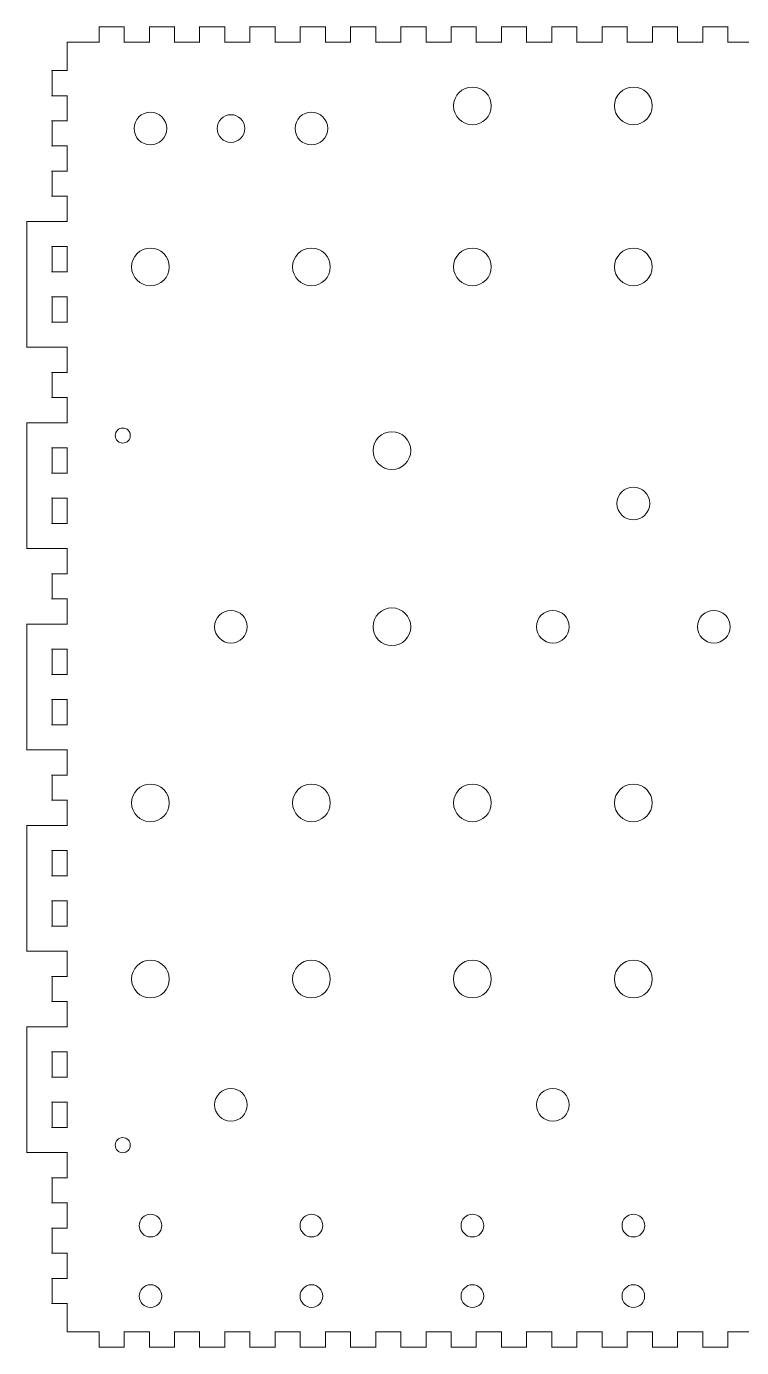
# Model space of a CAD drawing. Header units: centimetres. Extents: x -13.7 to 13.7, y -13.1 to 13.1.
# Drawn here: x -13.69 to 0.52, y -13.13 to 13.13 of the extents above; entities that cross this region are included whole.
import ezdxf

# ---------------------------------------------------------------- set-up
doc = ezdxf.new("R2010")
doc.units = ezdxf.units.CM
doc.header["$MEASUREMENT"] = 0
doc.layers.add('Layer 1', color=7, linetype='Continuous')

msp = doc.modelspace()

# ---------------------------------------------------------------- linework, layer by layer
at = {"layer": 'Layer 1', "color": 250, "lineweight": 20}
for points in [[(-12.25, 13.126), (-12.25, 13.126), (-12.25, 12.806), (-12.25, 12.806)], [(-11.75, 13.126), (-11.75, 13.126), (-11.75, 12.806), (-11.75, 12.806)], [(-11.25, 13.126), (-11.25, 13.126), (-11.25, 12.806), (-11.25, 12.806)], [(-10.75, 13.126), (-10.75, 13.126), (-10.75, 12.806), (-10.75, 12.806)], [(-10.25, 13.126), (-10.25, 13.126), (-10.25, 12.806), (-10.25, 12.806)], [(-9.75, 13.126), (-9.75, 13.126), (-9.75, 12.806), (-9.75, 12.806)], [(-9.25, 13.126), (-9.25, 13.126), (-9.25, 12.806), (-9.25, 12.806)], [(-8.75, 13.126), (-8.75, 13.126), (-8.75, 12.806), (-8.75, 12.806)], [(-8.25, 13.126), (-8.25, 13.126), (-8.25, 12.806), (-8.25, 12.806)], [(-7.75, 13.126), (-7.75, 13.126), (-7.75, 12.806), (-7.75, 12.806)], [(-7.25, 13.126), (-7.25, 13.126), (-7.25, 12.806), (-7.25, 12.806)], [(-6.75, 13.126), (-6.75, 13.126), (-6.75, 12.806), (-6.75, 12.806)], [(-6.25, 13.126), (-6.25, 13.126), (-6.25, 12.806), (-6.25, 12.806)], [(-5.75, 13.126), (-5.75, 13.126), (-5.75, 12.806), (-5.75, 12.806)], [(-5.25, 13.126), (-5.25, 13.126), (-5.25, 12.806), (-5.25, 12.806)], [(-4.75, 13.126), (-4.75, 13.126), (-4.75, 12.806), (-4.75, 12.806)], [(-4.25, 13.126), (-4.25, 13.126), (-4.25, 12.806), (-4.25, 12.806)], [(-3.75, 13.126), (-3.75, 13.126), (-3.75, 12.806), (-3.75, 12.806)], [(-3.25, 13.126), (-3.25, 13.126), (-3.25, 12.806), (-3.25, 12.806)], [(-2.75, 13.126), (-2.75, 13.126), (-2.75, 12.806), (-2.75, 12.806)], [(-2.25, 13.126), (-2.25, 13.126), (-2.25, 12.806), (-2.25, 12.806)], [(-1.75, 13.126), (-1.75, 13.126), (-1.75, 12.806), (-1.75, 12.806)], [(-1.25, 13.126), (-1.25, 13.126), (-1.25, 12.806), (-1.25, 12.806)], [(-0.75, 13.126), (-0.75, 13.126), (-0.75, 12.806), (-0.75, 12.806)], [(-0.25, 13.126), (-0.25, 13.126), (-0.25, 12.806), (-0.25, 12.806)], [(0.25, 13.126), (0.25, 13.126), (0.25, 12.806), (0.25, 12.806)], [(-12.25, 13.1159), (-12.25, 13.1159), (-11.75, 13.1159), (-11.75, 13.1159)], [(-11.25, 13.1159), (-11.25, 13.1159), (-10.75, 13.1159), (-10.75, 13.1159)], [(-10.25, 13.1159), (-10.25, 13.1159), (-9.75, 13.1159), (-9.75, 13.1159)], [(-9.25, 13.1159), (-9.25, 13.1159), (-8.75, 13.1159), (-8.75, 13.1159)], [(-8.25, 13.1159), (-8.25, 13.1159), (-7.75, 13.1159), (-7.75, 13.1159)], [(-7.25, 13.1159), (-7.25, 13.1159), (-6.75, 13.1159), (-6.75, 13.1159)], [(-6.25, 13.1159), (-6.25, 13.1159), (-5.75, 13.1159), (-5.75, 13.1159)], [(-5.25, 13.1159), (-5.25, 13.1159), (-4.75, 13.1159), (-4.75, 13.1159)], [(-4.25, 13.1159), (-4.25, 13.1159), (-3.75, 13.1159), (-3.75, 13.1159)], [(-3.25, 13.1159), (-3.25, 13.1159), (-2.75, 13.1159), (-2.75, 13.1159)], [(-2.25, 13.1159), (-2.25, 13.1159), (-1.75, 13.1159), (-1.75, 13.1159)], [(-1.25, 13.1159), (-1.25, 13.1159), (-0.75, 13.1159), (-0.75, 13.1159)], [(-0.25, 13.1159), (-0.25, 13.1159), (0.25, 13.1159), (0.25, 13.1159)], [(-11.75, 12.81585), (-11.75, 12.81585), (-11.25, 12.81585), (-11.25, 12.81585)], [(-10.75, 12.81585), (-10.75, 12.81585), (-10.25, 12.81585), (-10.25, 12.81585)], [(-9.75, 12.81585), (-9.75, 12.81585), (-9.25, 12.81585), (-9.25, 12.81585)], [(-8.75, 12.81585), (-8.75, 12.81585), (-8.25, 12.81585), (-8.25, 12.81585)], [(-7.75, 12.81585), (-7.75, 12.81585), (-7.25, 12.81585), (-7.25, 12.81585)], [(-6.75, 12.81585), (-6.75, 12.81585), (-6.25, 12.81585), (-6.25, 12.81585)], [(-5.75, 12.81585), (-5.75, 12.81585), (-5.25, 12.81585), (-5.25, 12.81585)], [(-4.75, 12.81585), (-4.75, 12.81585), (-4.25, 12.81585), (-4.25, 12.81585)], [(-3.75, 12.81585), (-3.75, 12.81585), (-3.25, 12.81585), (-3.25, 12.81585)], [(-2.75, 12.81585), (-2.75, 12.81585), (-2.25, 12.81585), (-2.25, 12.81585)], [(-1.75, 12.81585), (-1.75, 12.81585), (-1.25, 12.81585), (-1.25, 12.81585)], [(-0.75, 12.81585), (-0.75, 12.81585), (-0.25, 12.81585), (-0.25, 12.81585)], [(0.25, 12.81585), (0.25, 12.81585), (0.75, 12.81585), (0.75, 12.81585)], [(-13.19408, 12.25), (-13.19408, 12.25), (-12.87408, 12.25), (-12.87408, 12.25)], [(-13.18405, 12.25), (-13.18405, 12.25), (-13.18405, 11.75), (-13.18405, 11.75)], [(-13.19408, 11.75), (-13.19408, 11.75), (-12.87408, 11.75), (-12.87408, 11.75)], [(-12.8841, 11.25), (-12.8841, 11.25), (-12.8841, 11.75), (-12.8841, 11.75)], [(-13.19408, 11.25), (-13.19408, 11.25), (-12.87408, 11.25), (-12.87408, 11.25)], [(-13.18405, 11.25), (-13.18405, 11.25), (-13.18405, 10.75), (-13.18405, 10.75)], [(-13.19408, 10.75), (-13.19408, 10.75), (-12.87408, 10.75), (-12.87408, 10.75)], [(-12.8841, 10.25), (-12.8841, 10.25), (-12.8841, 10.75), (-12.8841, 10.75)], [(-13.19408, 10.25), (-13.19408, 10.25), (-12.87408, 10.25), (-12.87408, 10.25)], [(-13.18405, 10.25), (-13.18405, 10.25), (-13.18405, 9.75), (-13.18405, 9.75)], [(-13.19408, 9.75), (-13.19408, 9.75), (-12.87408, 9.75), (-12.87408, 9.75)], [(-12.8841, 9.25), (-12.8841, 9.25), (-12.8841, 9.75), (-12.8841, 9.75)], [(-13.69408, 9.25), (-13.69408, 9.25), (-12.87408, 9.25), (-12.87408, 9.25)], [(-13.68405, 9.25), (-13.68405, 9.25), (-13.68405, 6.75), (-13.68405, 6.75)], [(-13.19408, 8.75), (-13.19408, 8.75), (-12.87408, 8.75), (-12.87408, 8.75)], [(-13.18405, 8.75), (-13.18405, 8.75), (-13.18405, 8.25), (-13.18405, 8.25)], [(-12.8841, 8.25), (-12.8841, 8.25), (-12.8841, 8.75), (-12.8841, 8.75)], [(-13.19408, 8.25), (-13.19408, 8.25), (-12.87408, 8.25), (-12.87408, 8.25)], [(-13.19408, 7.75), (-13.19408, 7.75), (-12.87408, 7.75), (-12.87408, 7.75)], [(-13.18405, 7.75), (-13.18405, 7.75), (-13.18405, 7.25), (-13.18405, 7.25)], [(-12.8841, 7.25), (-12.8841, 7.25), (-12.8841, 7.75), (-12.8841, 7.75)], [(-13.19408, 7.25), (-13.19408, 7.25), (-12.87408, 7.25), (-12.87408, 7.25)], [(-13.69408, 6.75), (-13.69408, 6.75), (-12.87408, 6.75), (-12.87408, 6.75)], [(-12.8841, 6.25), (-12.8841, 6.25), (-12.8841, 6.75), (-12.8841, 6.75)], [(-13.19408, 6.25), (-13.19408, 6.25), (-12.87408, 6.25), (-12.87408, 6.25)], [(-13.18405, 6.25), (-13.18405, 6.25), (-13.18405, 5.75), (-13.18405, 5.75)], [(-13.19408, 5.75), (-13.19408, 5.75), (-12.87408, 5.75), (-12.87408, 5.75)], [(-12.8841, 5.25), (-12.8841, 5.25), (-12.8841, 5.75), (-12.8841, 5.75)], [(-13.69408, 5.25), (-13.69408, 5.25), (-12.87408, 5.25), (-12.87408, 5.25)], [(-13.68405, 5.25), (-13.68405, 5.25), (-13.68405, 2.75), (-13.68405, 2.75)], [(-13.19408, 4.75), (-13.19408, 4.75), (-12.87408, 4.75), (-12.87408, 4.75)], [(-13.18405, 4.75), (-13.18405, 4.75), (-13.18405, 4.25), (-13.18405, 4.25)], [(-12.8841, 4.25), (-12.8841, 4.25), (-12.8841, 4.75), (-12.8841, 4.75)], [(-13.19408, 4.25), (-13.19408, 4.25), (-12.87408, 4.25), (-12.87408, 4.25)], [(-13.19408, 3.75), (-13.19408, 3.75), (-12.87408, 3.75), (-12.87408, 3.75)], [(-13.18405, 3.75), (-13.18405, 3.75), (-13.18405, 3.25), (-13.18405, 3.25)], [(-12.8841, 3.25), (-12.8841, 3.25), (-12.8841, 3.75), (-12.8841, 3.75)], [(-13.19408, 3.25), (-13.19408, 3.25), (-12.87408, 3.25), (-12.87408, 3.25)], [(-13.69408, 2.75), (-13.69408, 2.75), (-12.87408, 2.75), (-12.87408, 2.75)], [(-12.8841, 2.25), (-12.8841, 2.25), (-12.8841, 2.75), (-12.8841, 2.75)], [(-13.19408, 2.25), (-13.19408, 2.25), (-12.87408, 2.25), (-12.87408, 2.25)], [(-13.18405, 2.25), (-13.18405, 2.25), (-13.18405, 1.75), (-13.18405, 1.75)], [(-13.19408, 1.75), (-13.19408, 1.75), (-12.87408, 1.75), (-12.87408, 1.75)], [(-12.8841, 1.25), (-12.8841, 1.25), (-12.8841, 1.75), (-12.8841, 1.75)], [(-13.69408, 1.25), (-13.69408, 1.25), (-12.87408, 1.25), (-12.87408, 1.25)], [(-13.68405, 1.25), (-13.68405, 1.25), (-13.68405, -1.25), (-13.68405, -1.25)], [(-13.19408, 0.75), (-13.19408, 0.75), (-12.87408, 0.75), (-12.87408, 0.75)], [(-13.18405, 0.75), (-13.18405, 0.75), (-13.18405, 0.25), (-13.18405, 0.25)], [(-12.8841, 0.25), (-12.8841, 0.25), (-12.8841, 0.75), (-12.8841, 0.75)], [(-13.19408, 0.25), (-13.19408, 0.25), (-12.87408, 0.25), (-12.87408, 0.25)], [(-13.19408, 0.25), (-13.19408, 0.25), (-12.87408, 0.25), (-12.87408, 0.25)], [(-13.19408, -0.25), (-13.19408, -0.25), (-12.87408, -0.25), (-12.87408, -0.25)], [(-13.18405, -0.25), (-13.18405, -0.25), (-13.18405, -0.75), (-13.18405, -0.75)], [(-12.8841, -0.75), (-12.8841, -0.75), (-12.8841, -0.25), (-12.8841, -0.25)], [(-13.19408, -0.75), (-13.19408, -0.75), (-12.87408, -0.75), (-12.87408, -0.75)], [(-13.69408, -1.25), (-13.69408, -1.25), (-12.87408, -1.25), (-12.87408, -1.25)], [(-12.8841, -1.75), (-12.8841, -1.75), (-12.8841, -1.25), (-12.8841, -1.25)], [(-13.19408, -1.75), (-13.19408, -1.75), (-12.87408, -1.75), (-12.87408, -1.75)], [(-13.18405, -1.75), (-13.18405, -1.75), (-13.18405, -2.25), (-13.18405, -2.25)], [(-13.19408, -2.25), (-13.19408, -2.25), (-12.87408, -2.25), (-12.87408, -2.25)], [(-12.8841, -2.75), (-12.8841, -2.75), (-12.8841, -2.25), (-12.8841, -2.25)], [(-13.69408, -2.75), (-13.69408, -2.75), (-12.87408, -2.75), (-12.87408, -2.75)], [(-13.68405, -2.75), (-13.68405, -2.75), (-13.68405, -5.25), (-13.68405, -5.25)], [(-13.19408, -3.25), (-13.19408, -3.25), (-12.87408, -3.25), (-12.87408, -3.25)], [(-13.18405, -3.25), (-13.18405, -3.25), (-13.18405, -3.75), (-13.18405, -3.75)], [(-12.8841, -3.75), (-12.8841, -3.75), (-12.8841, -3.25), (-12.8841, -3.25)], [(-13.19408, -3.75), (-13.19408, -3.75), (-12.87408, -3.75), (-12.87408, -3.75)], [(-13.19408, -4.25), (-13.19408, -4.25), (-12.87408, -4.25), (-12.87408, -4.25)], [(-13.18405, -4.25), (-13.18405, -4.25), (-13.18405, -4.75), (-13.18405, -4.75)], [(-12.8841, -4.75), (-12.8841, -4.75), (-12.8841, -4.25), (-12.8841, -4.25)], [(-13.19408, -4.75), (-13.19408, -4.75), (-12.87408, -4.75), (-12.87408, -4.75)], [(-13.69408, -5.25), (-13.69408, -5.25), (-12.87408, -5.25), (-12.87408, -5.25)], [(-12.8841, -5.75), (-12.8841, -5.75), (-12.8841, -5.25), (-12.8841, -5.25)], [(-13.19408, -5.75), (-13.19408, -5.75), (-12.87408, -5.75), (-12.87408, -5.75)], [(-13.18405, -5.75), (-13.18405, -5.75), (-13.18405, -6.25), (-13.18405, -6.25)], [(-13.19408, -6.25), (-13.19408, -6.25), (-12.87408, -6.25), (-12.87408, -6.25)], [(-12.8841, -6.75), (-12.8841, -6.75), (-12.8841, -6.25), (-12.8841, -6.25)], [(-13.69408, -6.75), (-13.69408, -6.75), (-12.87408, -6.75), (-12.87408, -6.75)], [(-13.68405, -6.75), (-13.68405, -6.75), (-13.68405, -9.25), (-13.68405, -9.25)], [(-13.19408, -7.25), (-13.19408, -7.25), (-12.87408, -7.25), (-12.87408, -7.25)], [(-13.18405, -7.25), (-13.18405, -7.25), (-13.18405, -7.75), (-13.18405, -7.75)], [(-12.8841, -7.75), (-12.8841, -7.75), (-12.8841, -7.25), (-12.8841, -7.25)], [(-13.19408, -7.75), (-13.19408, -7.75), (-12.87408, -7.75), (-12.87408, -7.75)], [(-13.19408, -8.25), (-13.19408, -8.25), (-12.87408, -8.25), (-12.87408, -8.25)], [(-13.18405, -8.25), (-13.18405, -8.25), (-13.18405, -8.75), (-13.18405, -8.75)], [(-12.8841, -8.75), (-12.8841, -8.75), (-12.8841, -8.25), (-12.8841, -8.25)], [(-13.19408, -8.75), (-13.19408, -8.75), (-12.87408, -8.75), (-12.87408, -8.75)], [(-13.69408, -9.25), (-13.69408, -9.25), (-12.87408, -9.25), (-12.87408, -9.25)], [(-12.8841, -9.75), (-12.8841, -9.75), (-12.8841, -9.25), (-12.8841, -9.25)], [(-13.19408, -9.75), (-13.19408, -9.75), (-12.87408, -9.75), (-12.87408, -9.75)], [(-13.18405, -9.75), (-13.18405, -9.75), (-13.18405, -10.25), (-13.18405, -10.25)], [(-13.19408, -10.25), (-13.19408, -10.25), (-12.87408, -10.25), (-12.87408, -10.25)], [(-12.8841, -10.75), (-12.8841, -10.75), (-12.8841, -10.25), (-12.8841, -10.25)], [(-13.19408, -10.75), (-13.19408, -10.75), (-12.87408, -10.75), (-12.87408, -10.75)], [(-13.18405, -10.75), (-13.18405, -10.75), (-13.18405, -11.25), (-13.18405, -11.25)], [(-13.19408, -11.25), (-13.19408, -11.25), (-12.87408, -11.25), (-12.87408, -11.25)], [(-12.8841, -11.75), (-12.8841, -11.75), (-12.8841, -11.25), (-12.8841, -11.25)], [(-13.19408, -11.75), (-13.19408, -11.75), (-12.87408, -11.75), (-12.87408, -11.75)], [(-13.18405, -11.75), (-13.18405, -11.75), (-13.18405, -12.25), (-13.18405, -12.25)], [(-13.19408, -12.25), (-13.19408, -12.25), (-12.87408, -12.25), (-12.87408, -12.25)], [(-12.25, -12.8059), (-12.25, -12.8059), (-12.25, -13.1259), (-12.25, -13.1259)], [(-11.75, -12.8059), (-11.75, -12.8059), (-11.75, -13.1259), (-11.75, -13.1259)], [(-11.25, -12.81585), (-11.25, -12.81585), (-11.75, -12.81585), (-11.75, -12.81585)], [(-11.25, -12.8059), (-11.25, -12.8059), (-11.25, -13.1259), (-11.25, -13.1259)], [(-10.75, -12.8059), (-10.75, -12.8059), (-10.75, -13.1259), (-10.75, -13.1259)], [(-10.25, -12.81585), (-10.25, -12.81585), (-10.75, -12.81585), (-10.75, -12.81585)], [(-10.25, -12.8059), (-10.25, -12.8059), (-10.25, -13.1259), (-10.25, -13.1259)], [(-9.75, -12.8059), (-9.75, -12.8059), (-9.75, -13.1259), (-9.75, -13.1259)], [(-9.25, -12.81585), (-9.25, -12.81585), (-9.75, -12.81585), (-9.75, -12.81585)], [(-9.25, -12.8059), (-9.25, -12.8059), (-9.25, -13.1259), (-9.25, -13.1259)], [(-8.75, -12.8059), (-8.75, -12.8059), (-8.75, -13.1259), (-8.75, -13.1259)], [(-8.25, -12.81585), (-8.25, -12.81585), (-8.75, -12.81585), (-8.75, -12.81585)], [(-8.25, -12.8059), (-8.25, -12.8059), (-8.25, -13.1259), (-8.25, -13.1259)], [(-7.75, -12.8059), (-7.75, -12.8059), (-7.75, -13.1259), (-7.75, -13.1259)], [(-7.25, -12.81585), (-7.25, -12.81585), (-7.75, -12.81585), (-7.75, -12.81585)], [(-7.25, -12.8059), (-7.25, -12.8059), (-7.25, -13.1259), (-7.25, -13.1259)], [(-6.75, -12.8059), (-6.75, -12.8059), (-6.75, -13.1259), (-6.75, -13.1259)], [(-6.25, -12.81585), (-6.25, -12.81585), (-6.75, -12.81585), (-6.75, -12.81585)], [(-6.25, -12.8059), (-6.25, -12.8059), (-6.25, -13.1259), (-6.25, -13.1259)], [(-5.75, -12.8059), (-5.75, -12.8059), (-5.75, -13.1259), (-5.75, -13.1259)], [(-5.25, -12.81585), (-5.25, -12.81585), (-5.75, -12.81585), (-5.75, -12.81585)], [(-5.25, -12.8059), (-5.25, -12.8059), (-5.25, -13.1259), (-5.25, -13.1259)], [(-4.75, -12.8059), (-4.75, -12.8059), (-4.75, -13.1259), (-4.75, -13.1259)], [(-4.25, -12.81585), (-4.25, -12.81585), (-4.75, -12.81585), (-4.75, -12.81585)], [(-4.25, -12.8059), (-4.25, -12.8059), (-4.25, -13.1259), (-4.25, -13.1259)], [(-3.75, -12.8059), (-3.75, -12.8059), (-3.75, -13.1259), (-3.75, -13.1259)], [(-3.25, -12.81585), (-3.25, -12.81585), (-3.75, -12.81585), (-3.75, -12.81585)], [(-3.25, -12.8059), (-3.25, -12.8059), (-3.25, -13.1259), (-3.25, -13.1259)], [(-2.75, -12.8059), (-2.75, -12.8059), (-2.75, -13.1259), (-2.75, -13.1259)], [(-2.25, -12.81585), (-2.25, -12.81585), (-2.75, -12.81585), (-2.75, -12.81585)], [(-2.25, -12.8059), (-2.25, -12.8059), (-2.25, -13.1259), (-2.25, -13.1259)], [(-1.75, -12.8059), (-1.75, -12.8059), (-1.75, -13.1259), (-1.75, -13.1259)], [(-1.25, -12.81585), (-1.25, -12.81585), (-1.75, -12.81585), (-1.75, -12.81585)], [(-1.25, -12.8059), (-1.25, -12.8059), (-1.25, -13.1259), (-1.25, -13.1259)], [(-0.75, -12.8059), (-0.75, -12.8059), (-0.75, -13.1259), (-0.75, -13.1259)], [(-0.25, -12.81585), (-0.25, -12.81585), (-0.75, -12.81585), (-0.75, -12.81585)], [(-0.25, -12.8059), (-0.25, -12.8059), (-0.25, -13.1259), (-0.25, -13.1259)], [(0.25, -12.8059), (0.25, -12.8059), (0.25, -13.1259), (0.25, -13.1259)], [(0.75, -12.81585), (0.75, -12.81585), (0.25, -12.81585), (0.25, -12.81585)], [(-12.25, -13.11591), (-12.25, -13.11591), (-11.75, -13.11591), (-11.75, -13.11591)], [(-11.25, -13.11591), (-11.25, -13.11591), (-10.75, -13.11591), (-10.75, -13.11591)], [(-10.25, -13.11591), (-10.25, -13.11591), (-9.75, -13.11591), (-9.75, -13.11591)], [(-9.25, -13.11591), (-9.25, -13.11591), (-8.75, -13.11591), (-8.75, -13.11591)], [(-8.25, -13.11591), (-8.25, -13.11591), (-7.75, -13.11591), (-7.75, -13.11591)], [(-7.25, -13.11591), (-7.25, -13.11591), (-6.75, -13.11591), (-6.75, -13.11591)], [(-6.25, -13.11591), (-6.25, -13.11591), (-5.75, -13.11591), (-5.75, -13.11591)], [(-5.25, -13.11591), (-5.25, -13.11591), (-4.75, -13.11591), (-4.75, -13.11591)], [(-4.25, -13.11591), (-4.25, -13.11591), (-3.75, -13.11591), (-3.75, -13.11591)], [(-3.25, -13.11591), (-3.25, -13.11591), (-2.75, -13.11591), (-2.75, -13.11591)], [(-2.25, -13.11591), (-2.25, -13.11591), (-1.75, -13.11591), (-1.75, -13.11591)], [(-1.25, -13.11591), (-1.25, -13.11591), (-0.75, -13.11591), (-0.75, -13.11591)], [(-0.25, -13.11591), (-0.25, -13.11591), (0.25, -13.11591), (0.25, -13.11591)]]:
    msp.add_open_spline(points, degree=3, dxfattribs=at)
for points in [[(-12.8841, 12.25), (-12.8841, 12.25), (-12.8841, 12.81585), (-12.8841, 12.81585), (-12.8841, 12.81585), (-12.8841, 12.81585), (-12.25, 12.81585), (-12.25, 12.81585)], [(-12.25, -12.81585), (-12.25, -12.81585), (-12.8841, -12.81585), (-12.8841, -12.81585), (-12.8841, -12.81585), (-12.8841, -12.81585), (-12.8841, -12.25), (-12.8841, -12.25)]]:
    msp.add_open_spline(points, degree=3, knots=[0, 0, 0, 0, 0.33333333, 0.33333333, 0.33333333, 0.33333333, 1, 1, 1, 1], dxfattribs=at)
at = {"layer": 'Layer 1', "color": 250, "lineweight": 9}
for points in [[(-5.20338, 11.54718), (-5.20338, 11.75429), (-5.03548, 11.92218), (-4.82838, 11.92218), (-4.82838, 11.92218), (-4.62127, 11.92218), (-4.45338, 11.75429), (-4.45338, 11.54718), (-4.45338, 11.54718), (-4.45337, 11.34007), (-4.62127, 11.17218), (-4.82837, 11.17218), (-4.82837, 11.17218), (-5.03548, 11.17218), (-5.20337, 11.34007), (-5.20337, 11.54718)], [(-2.00333, 11.54711), (-2.00333, 11.75422), (-1.83542, 11.92211), (-1.62833, 11.92211), (-1.62833, 11.92211), (-1.42122, 11.92211), (-1.25333, 11.75422), (-1.25333, 11.54711), (-1.25333, 11.54711), (-1.25332, 11.34), (-1.42122, 11.17211), (-1.62832, 11.17211), (-1.62832, 11.17211), (-1.83542, 11.17211), (-2.00332, 11.34), (-2.00332, 11.54711)], [(-11.55356, 11.09713), (-11.55356, 11.27662), (-11.40805, 11.42213), (-11.22856, 11.42213), (-11.22856, 11.42213), (-11.04906, 11.42213), (-10.90356, 11.27662), (-10.90356, 11.09713), (-10.90356, 11.09713), (-10.90355, 10.91764), (-11.04906, 10.77213), (-11.22855, 10.77213), (-11.22855, 10.77213), (-11.40805, 10.77213), (-11.55355, 10.91764), (-11.55355, 11.09713)], [(-9.90355, 11.09713), (-9.90355, 11.24901), (-9.78042, 11.37213), (-9.62855, 11.37213), (-9.62855, 11.37213), (-9.47667, 11.37213), (-9.35355, 11.24901), (-9.35355, 11.09713), (-9.35355, 11.09713), (-9.35354, 10.94525), (-9.47667, 10.82213), (-9.62854, 10.82213), (-9.62854, 10.82213), (-9.78042, 10.82213), (-9.90354, 10.94525), (-9.90354, 11.09713)], [(-8.35347, 11.09713), (-8.35347, 11.27662), (-8.20796, 11.42213), (-8.02847, 11.42213), (-8.02847, 11.42213), (-7.84897, 11.42213), (-7.70347, 11.27662), (-7.70347, 11.09713), (-7.70347, 11.09713), (-7.70346, 10.91764), (-7.84897, 10.77213), (-8.02846, 10.77213), (-8.02846, 10.77213), (-8.20796, 10.77213), (-8.35346, 10.91764), (-8.35346, 11.09713)], [(-11.60363, 8.3472), (-11.60363, 8.55431), (-11.43573, 8.7222), (-11.22863, 8.7222), (-11.22863, 8.7222), (-11.02152, 8.7222), (-10.85363, 8.55431), (-10.85363, 8.3472), (-10.85363, 8.3472), (-10.85362, 8.14008), (-11.02152, 7.9722), (-11.22862, 7.9722), (-11.22862, 7.9722), (-11.43573, 7.9722), (-11.60362, 8.14008), (-11.60362, 8.3472)], [(-8.40347, 8.34706), (-8.40347, 8.55417), (-8.23557, 8.72206), (-8.02847, 8.72206), (-8.02847, 8.72206), (-7.82136, 8.72206), (-7.65347, 8.55417), (-7.65347, 8.34706), (-7.65347, 8.34706), (-7.65346, 8.13995), (-7.82136, 7.97206), (-8.02846, 7.97206), (-8.02846, 7.97206), (-8.23557, 7.97206), (-8.40346, 8.13995), (-8.40346, 8.34706)], [(-5.20345, 8.34695), (-5.20345, 8.55406), (-5.03555, 8.72195), (-4.82845, 8.72195), (-4.82845, 8.72195), (-4.62134, 8.72195), (-4.45345, 8.55406), (-4.45345, 8.34695), (-4.45345, 8.34695), (-4.45344, 8.13984), (-4.62134, 7.97195), (-4.82844, 7.97195), (-4.82844, 7.97195), (-5.03555, 7.97195), (-5.20344, 8.13984), (-5.20344, 8.34695)], [(-2.00357, 8.34704), (-2.00357, 8.55415), (-1.83568, 8.72204), (-1.62857, 8.72204), (-1.62857, 8.72204), (-1.42147, 8.72204), (-1.25358, 8.55415), (-1.25358, 8.34704), (-1.25358, 8.34704), (-1.25357, 8.13993), (-1.42147, 7.97204), (-1.62856, 7.97204), (-1.62856, 7.97204), (-1.83568, 7.97204), (-2.00356, 8.13993), (-2.00356, 8.34704)], [(-11.92822, 4.99605), (-11.92822, 5.07889), (-11.86106, 5.14605), (-11.77822, 5.14605), (-11.77822, 5.14605), (-11.69538, 5.14605), (-11.62822, 5.07889), (-11.62822, 4.99605), (-11.62822, 4.99605), (-11.62822, 4.91321), (-11.69537, 4.84605), (-11.77822, 4.84605), (-11.77822, 4.84605), (-11.86106, 4.84605), (-11.92822, 4.91321), (-11.92822, 4.99605)], [(-6.8034, 4.69707), (-6.8034, 4.90419), (-6.6355, 5.07207), (-6.4284, 5.07207), (-6.4284, 5.07207), (-6.22129, 5.07207), (-6.0534, 4.90419), (-6.0534, 4.69707), (-6.0534, 4.69707), (-6.05339, 4.48997), (-6.22129, 4.32207), (-6.42839, 4.32207), (-6.42839, 4.32207), (-6.6355, 4.32207), (-6.80339, 4.48997), (-6.80339, 4.69707)], [(-1.95354, 3.647), (-1.95354, 3.82649), (-1.80803, 3.972), (-1.62854, 3.972), (-1.62854, 3.972), (-1.44904, 3.972), (-1.30353, 3.82649), (-1.30353, 3.647), (-1.30353, 3.647), (-1.30353, 3.46751), (-1.44904, 3.322), (-1.62853, 3.322), (-1.62853, 3.322), (-1.80803, 3.322), (-1.95353, 3.46751), (-1.95353, 3.647)], [(-9.95355, 1.19711), (-9.95355, 1.3766), (-9.80804, 1.52211), (-9.62855, 1.52211), (-9.62855, 1.52211), (-9.44905, 1.52211), (-9.30355, 1.3766), (-9.30355, 1.19711), (-9.30355, 1.19711), (-9.30354, 1.01762), (-9.44905, 0.87211), (-9.62854, 0.87211), (-9.62854, 0.87211), (-9.80804, 0.87211), (-9.95354, 1.01762), (-9.95354, 1.19711)], [(-6.80355, 1.19726), (-6.80355, 1.40437), (-6.63565, 1.57226), (-6.42855, 1.57226), (-6.42855, 1.57226), (-6.22144, 1.57226), (-6.05355, 1.40437), (-6.05355, 1.19726), (-6.05355, 1.19726), (-6.05354, 0.99015), (-6.22144, 0.82226), (-6.42854, 0.82226), (-6.42854, 0.82226), (-6.63565, 0.82226), (-6.80354, 0.99015), (-6.80354, 1.19726)], [(-3.55349, 1.19711), (-3.55349, 1.3766), (-3.40799, 1.52211), (-3.22849, 1.52211), (-3.22849, 1.52211), (-3.049, 1.52211), (-2.9035, 1.3766), (-2.9035, 1.19711), (-2.9035, 1.19711), (-2.90349, 1.01762), (-3.049, 0.87211), (-3.22849, 0.87211), (-3.22849, 0.87211), (-3.40799, 0.87211), (-3.55349, 1.01762), (-3.55349, 1.19711)], [(-0.35348, 1.19717), (-0.35348, 1.37666), (-0.20797, 1.52217), (-0.02848, 1.52217), (-0.02848, 1.52217), (0.151, 1.52217), (0.2965, 1.37666), (0.2965, 1.19717), (0.2965, 1.19717), (0.29651, 1.01768), (0.151, 0.87217), (-0.02847, 0.87217), (-0.02847, 0.87217), (-0.20797, 0.87217), (-0.35347, 1.01768), (-0.35347, 1.19717)], [(-11.60358, -2.3028), (-11.60358, -2.09571), (-11.43568, -1.9278), (-11.22858, -1.9278), (-11.22858, -1.9278), (-11.02147, -1.9278), (-10.85358, -2.09571), (-10.85358, -2.3028), (-10.85358, -2.3028), (-10.85357, -2.50993), (-11.02147, -2.67782), (-11.22857, -2.67782), (-11.22857, -2.67782), (-11.43568, -2.67782), (-11.60357, -2.50993), (-11.60357, -2.3028)], [(-8.4037, -2.30283), (-8.4037, -2.09572), (-8.2358, -1.92783), (-8.0287, -1.92783), (-8.0287, -1.92783), (-7.82159, -1.92783), (-7.6537, -2.09572), (-7.6537, -2.30283), (-7.6537, -2.30283), (-7.65369, -2.50994), (-7.82159, -2.67783), (-8.02869, -2.67783), (-8.02869, -2.67783), (-8.2358, -2.67783), (-8.40369, -2.50994), (-8.40369, -2.30283)], [(-5.20317, -2.30299), (-5.20317, -2.09588), (-5.03528, -1.92799), (-4.82817, -1.92799), (-4.82817, -1.92799), (-4.62107, -1.92799), (-4.45317, -2.09588), (-4.45317, -2.30299), (-4.45317, -2.30299), (-4.45317, -2.5101), (-4.62107, -2.67799), (-4.82817, -2.67799), (-4.82817, -2.67799), (-5.03528, -2.67799), (-5.20317, -2.5101), (-5.20317, -2.30299)], [(-2.00363, -2.30285), (-2.00363, -2.09574), (-1.83573, -1.92785), (-1.62863, -1.92785), (-1.62863, -1.92785), (-1.42152, -1.92785), (-1.25363, -2.09574), (-1.25363, -2.30285), (-1.25363, -2.30285), (-1.25361, -2.50996), (-1.42152, -2.67785), (-1.62862, -2.67785), (-1.62862, -2.67785), (-1.83573, -2.67785), (-2.00362, -2.50996), (-2.00362, -2.30285)], [(-11.6035, -5.80296), (-11.6035, -5.59585), (-11.4356, -5.42796), (-11.2285, -5.42796), (-11.2285, -5.42796), (-11.02139, -5.42796), (-10.8535, -5.59585), (-10.8535, -5.80296), (-10.8535, -5.80296), (-10.85349, -6.01007), (-11.02139, -6.17796), (-11.22849, -6.17796), (-11.22849, -6.17796), (-11.4356, -6.17796), (-11.60349, -6.01007), (-11.60349, -5.80296)], [(-8.40348, -5.80263), (-8.40348, -5.59552), (-8.23558, -5.42763), (-8.02848, -5.42763), (-8.02848, -5.42763), (-7.82137, -5.42763), (-7.65348, -5.59552), (-7.65348, -5.80263), (-7.65348, -5.80263), (-7.65347, -6.00974), (-7.82137, -6.17763), (-8.02847, -6.17763), (-8.02847, -6.17763), (-8.23558, -6.17763), (-8.40347, -6.00974), (-8.40347, -5.80263)], [(-5.20373, -5.80292), (-5.20373, -5.59581), (-5.03583, -5.42792), (-4.82873, -5.42792), (-4.82873, -5.42792), (-4.62162, -5.42792), (-4.45373, -5.59581), (-4.45373, -5.80292), (-4.45373, -5.80292), (-4.45372, -6.01003), (-4.62162, -6.17792), (-4.82872, -6.17792), (-4.82872, -6.17792), (-5.03583, -6.17792), (-5.20372, -6.01003), (-5.20372, -5.80292)], [(-2.00332, -5.80313), (-2.00332, -5.59602), (-1.83542, -5.42813), (-1.62832, -5.42813), (-1.62832, -5.42813), (-1.42121, -5.42813), (-1.25332, -5.59602), (-1.25332, -5.80313), (-1.25332, -5.80313), (-1.2533, -6.01024), (-1.42121, -6.17813), (-1.62831, -6.17813), (-1.62831, -6.17813), (-1.83542, -6.17813), (-2.00331, -6.01024), (-2.00331, -5.80313)], [(-9.95365, -8.30256), (-9.95365, -8.12307), (-9.80814, -7.97756), (-9.62865, -7.97756), (-9.62865, -7.97756), (-9.44915, -7.97756), (-9.30365, -8.12307), (-9.30365, -8.30256), (-9.30365, -8.30256), (-9.30364, -8.48205), (-9.44915, -8.62756), (-9.62864, -8.62756), (-9.62864, -8.62756), (-9.80814, -8.62756), (-9.95364, -8.48205), (-9.95364, -8.30256)], [(-3.5534, -8.3027), (-3.5534, -8.12321), (-3.40789, -7.9777), (-3.2284, -7.9777), (-3.2284, -7.9777), (-3.0489, -7.9777), (-2.9034, -8.12321), (-2.9034, -8.3027), (-2.9034, -8.3027), (-2.90339, -8.48219), (-3.0489, -8.6277), (-3.22839, -8.6277), (-3.22839, -8.6277), (-3.40789, -8.6277), (-3.55339, -8.48219), (-3.55339, -8.3027)], [(-11.92896, -9.10335), (-11.92896, -9.02051), (-11.8618, -8.95335), (-11.77896, -8.95335), (-11.77896, -8.95335), (-11.69612, -8.95335), (-11.62896, -9.02051), (-11.62896, -9.10335), (-11.62896, -9.10335), (-11.62896, -9.18619), (-11.69611, -9.25335), (-11.77896, -9.25335), (-11.77896, -9.25335), (-11.8618, -9.25335), (-11.92896, -9.18619), (-11.92896, -9.10335)], [(-11.45349, -10.70287), (-11.45349, -10.57861), (-11.35275, -10.47787), (-11.22849, -10.47787), (-11.22849, -10.47787), (-11.10422, -10.47787), (-11.00349, -10.57861), (-11.00349, -10.70287), (-11.00349, -10.70287), (-11.00348, -10.82713), (-11.10422, -10.92787), (-11.22848, -10.92787), (-11.22848, -10.92787), (-11.35275, -10.92787), (-11.45348, -10.82714), (-11.45348, -10.70287)], [(-8.25347, -10.70287), (-8.25347, -10.57861), (-8.15273, -10.47787), (-8.02847, -10.47787), (-8.02847, -10.47787), (-7.9042, -10.47787), (-7.80347, -10.57861), (-7.80347, -10.70287), (-7.80347, -10.70287), (-7.80346, -10.82713), (-7.9042, -10.92787), (-8.02846, -10.92787), (-8.02846, -10.92787), (-8.15273, -10.92787), (-8.25346, -10.82714), (-8.25346, -10.70287)], [(-5.05351, -10.70287), (-5.05351, -10.57861), (-4.95277, -10.47787), (-4.82851, -10.47787), (-4.82851, -10.47787), (-4.70424, -10.47787), (-4.60351, -10.57861), (-4.60351, -10.70287), (-4.60351, -10.70287), (-4.60349, -10.82713), (-4.70424, -10.92787), (-4.82849, -10.92787), (-4.82849, -10.92787), (-4.95277, -10.92787), (-5.05349, -10.82714), (-5.05349, -10.70287)], [(-1.85349, -10.70287), (-1.85349, -10.57861), (-1.75275, -10.47787), (-1.62849, -10.47787), (-1.62849, -10.47787), (-1.50422, -10.47787), (-1.40349, -10.57861), (-1.40349, -10.70287), (-1.40349, -10.70287), (-1.40348, -10.82713), (-1.50422, -10.92787), (-1.62848, -10.92787), (-1.62848, -10.92787), (-1.75275, -10.92787), (-1.85348, -10.82714), (-1.85348, -10.70287)], [(-11.45349, -12.10289), (-11.45349, -11.97863), (-11.35275, -11.87789), (-11.22849, -11.87789), (-11.22849, -11.87789), (-11.10422, -11.87789), (-11.00349, -11.97863), (-11.00349, -12.10289), (-11.00349, -12.10289), (-11.00348, -12.22715), (-11.10422, -12.32789), (-11.22848, -12.32789), (-11.22848, -12.32789), (-11.35275, -12.32789), (-11.45348, -12.22716), (-11.45348, -12.10289)], [(-8.25354, -12.10289), (-8.25354, -11.97863), (-8.1528, -11.87789), (-8.02854, -11.87789), (-8.02854, -11.87789), (-7.90427, -11.87789), (-7.80354, -11.97863), (-7.80354, -12.10289), (-7.80354, -12.10289), (-7.80353, -12.22715), (-7.90427, -12.32789), (-8.02853, -12.32789), (-8.02853, -12.32789), (-8.1528, -12.32789), (-8.25353, -12.22716), (-8.25353, -12.10289)], [(-5.05351, -12.10289), (-5.05351, -11.97863), (-4.95277, -11.87789), (-4.82851, -11.87789), (-4.82851, -11.87789), (-4.70424, -11.87789), (-4.60351, -11.97863), (-4.60351, -12.10289), (-4.60351, -12.10289), (-4.60349, -12.22715), (-4.70424, -12.32789), (-4.82849, -12.32789), (-4.82849, -12.32789), (-4.95277, -12.32789), (-5.05349, -12.22716), (-5.05349, -12.10289)], [(-1.85355, -12.10289), (-1.85355, -11.97863), (-1.7528, -11.87789), (-1.62855, -11.87789), (-1.62855, -11.87789), (-1.50428, -11.87789), (-1.40355, -11.97863), (-1.40355, -12.10289), (-1.40355, -12.10289), (-1.40354, -12.22715), (-1.50428, -12.32789), (-1.62854, -12.32789), (-1.62854, -12.32789), (-1.7528, -12.32789), (-1.85354, -12.22716), (-1.85354, -12.10289)]]:
    msp.add_open_spline(points, degree=3, knots=[0, 0, 0, 0, 0.2, 0.2, 0.2, 0.2, 0.4, 0.4, 0.4, 0.4, 0.6, 0.6, 0.6, 0.6, 1, 1, 1, 1], dxfattribs=at)

doc.saveas('drawing.dxf')
